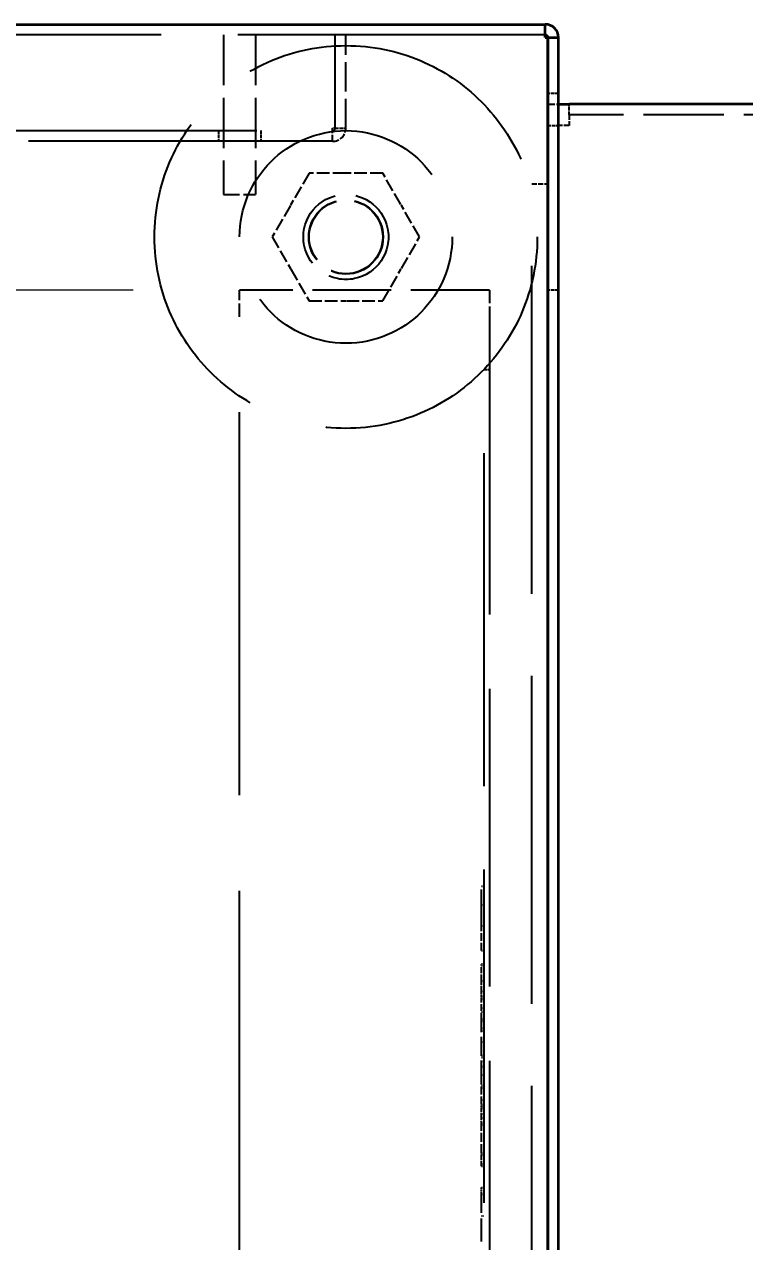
# Model space of a CAD drawing. Header units: millimetres. Extents: x 200 to 5740, y 200 to 4000.
# Drawn here: x 1855.9 to 1991.4, y 3444.5 to 3673.5 of the extents above; entities that cross this region are included whole.
import ezdxf

# ---------------------------------------------------------------- set-up
doc = ezdxf.new("R2010")
doc.units = ezdxf.units.MM
doc.header["$LTSCALE"] = 20
doc.linetypes.add('DASHED', pattern=[0.2067, 0.1654, -0.0413])
for name, color, linetype, lineweight in [('可見 (ISO)', 7, 'Continuous', 35), ('標註 (ISO)', 7, 'Continuous', 18), ('隱藏 (ISO)', 7, 'DASHED', 25)]:
    doc.layers.add(name, color=color, linetype=linetype, lineweight=lineweight)
doc.styles.add('註記文字 (JIS)', font='kaiu.ttf')
doc.dimstyles.new('預設 (JIS)', dxfattribs={"dimscale": 20, "dimtxt": 3, "dimasz": 3, "dimexe": 2, "dimexo": 1, "dimgap": 0.8, "dimtad": 1, "dimrnd": 1e-08, "dimdsep": 46, "dimtxsty": '註記文字 (JIS)', "dimblk": 'Filled-1', "dimcen": 0.09, "dimdle": 10, "dimclrd": 256, "dimclre": 256, "dimclrt": 256, "dimadec": 0, "dimazin": 2, "dimtfac": 0.833333, "dimtmove": 0, "dimatfit": 3, "dimfxl": 0, "dimtolj": 1, "dimtzin": 0, "dimlwd": -1, "dimlwe": -1, "dimarcsym": 0})

# ---------------------------------------------------------------- blocks, each defined once
blk = doc.blocks.new('Filled-1')
at = {"color": 0}
for p, q in [((0, 0), (-1, 0.1667)), ((-1, 0.1667), (-1, -0.1667)), ((-1, 0), (0, 0)), ((-1, -0.1667), (0, 0))]:
    blk.add_line(p, q, dxfattribs=at)
at = {"color": 0, "flags": 128}
blk.add_lwpolyline([(-1, -0.1667), (0, 0)], dxfattribs=at)
at = {"color": 0}
blk.add_solid([(-1, -0.1667), (0, 0), (-1, 0.1667), (-1, -0.1667)], dxfattribs=at)
blk = doc.blocks.new('*D24')
at = {"layer": 'Defpoints', "color": 0}
for p in [(1939.39, 3423.5), (1792.6, 3323.5), (1939.39, 3323.5)]:
    blk.add_point(p, dxfattribs=at)
at = {"layer": '標註 (ISO)'}
for p, q in [((1792.6, 3483.5), (1792.6, 3543.5)), ((1919.39, 3423.5), (1752.6, 3423.5)), ((1792.6, 3423.5), (1792.6, 3323.5)), ((1919.39, 3323.5), (1752.6, 3323.5)), ((1792.6, 3263.5), (1792.6, 3203.5))]:
    blk.add_line(p, q, dxfattribs=at)
at = {"layer": '標註 (ISO)', "xscale": 60, "yscale": 60, "zscale": 60}
for p, rotation in [((1792.6, 3423.5), 270), ((1792.6, 3323.5), 90)]:
    blk.add_blockref('Filled-1', p, dxfattribs=dict(at, rotation=rotation))
at = {"layer": '標註 (ISO)', "insert": (1712.62, 3317.31), "char_height": 60, "attachment_point": 1, "rotation": 90, "style": '註記文字 (JIS)'}
blk.add_mtext('\\A1;100', dxfattribs=at)
blk = doc.blocks.new('*D25')
at = {"layer": 'Defpoints', "color": 0}
for p in [(1651.42, 3623.5), (1896.39, 3623.5), (1896.39, 3123.5)]:
    blk.add_point(p, dxfattribs=at)
at = {"layer": '標註 (ISO)'}
for p, q in [((1876.39, 3623.5), (1611.42, 3623.5)), ((1651.42, 3183.5), (1651.42, 3563.5)), ((1876.39, 3123.5), (1611.42, 3123.5))]:
    blk.add_line(p, q, dxfattribs=at)
at = {"layer": '標註 (ISO)', "xscale": 60, "yscale": 60, "zscale": 60}
for p, rotation in [((1651.42, 3623.5), 90), ((1651.42, 3123.5), 270)]:
    blk.add_blockref('Filled-1', p, dxfattribs=dict(at, rotation=rotation))
at = {"layer": '標註 (ISO)', "insert": (1568.14, 3275.73), "char_height": 60, "attachment_point": 1, "rotation": 90, "style": '註記文字 (JIS)'}
blk.add_mtext('\\A1;\\f標楷體|b0|i0;\\H59.9909;※500', dxfattribs=at)

msp = doc.modelspace()

# ---------------------------------------------------------------- linework, layer by layer
at = {"layer": '可見 (ISO)'}
for p, q in [((1158.888, 3673.502), (1953.888, 3673.502)), ((1953.888, 3671.002), (1953.888, 3673.502)), ((1953.888, 3671.002), (1954.317, 3671.002)), ((1954.317, 3671.002), (1954.317, 3076.002)), ((1954.388, 3671.002), (1954.388, 3076.002)), ((1954.388, 3671.002), (1956.388, 3671.002)), ((1956.388, 3076.002), (1956.388, 3671.002)), ((1956.388, 3658.502), (1958.388, 3658.502)), ((2006.388, 3658.502), (1958.388, 3658.502))]:
    msp.add_line(p, q, dxfattribs=at)
for radius in [2.5, 0.5]:
    msp.add_arc((1953.888, 3671.002), radius, 0, 90, dxfattribs=at)
at = {"layer": '隱藏 (ISO)', "ltscale": 17.482517}
msp.add_line((1953.888, 3671.502), (1158.888, 3671.502), dxfattribs=at)
at = {"layer": '隱藏 (ISO)', "ltscale": 2.856945}
for p, q in [((1893.388, 3671.502), (1893.388, 3641.502)), ((1899.388, 3671.502), (1899.388, 3641.502))]:
    msp.add_line(p, q, dxfattribs=at)
at = {"layer": '隱藏 (ISO)', "ltscale": 1.66651}
for p, q in [((1914.317, 3671.502), (1914.317, 3654.002)), ((1914.388, 3654.002), (1914.388, 3671.502)), ((1916.388, 3654.002), (1916.388, 3671.502))]:
    msp.add_line(p, q, dxfattribs=at)
at = {"layer": '隱藏 (ISO)', "ltscale": 0.19037}
for p, q in [((1956.388, 3660.502), (1954.388, 3660.502)), ((1958.388, 3656.502), (1958.388, 3658.502)), ((1892.388, 3653.502), (1892.388, 3651.502)), ((1900.388, 3653.502), (1900.388, 3651.502)), ((1914.388, 3654.002), (1916.388, 3654.002)), ((1954.388, 3654.502), (1956.388, 3654.502)), ((1956.388, 3623.502), (1954.388, 3623.502))]:
    msp.add_line(p, q, dxfattribs=at)
at = {"layer": '隱藏 (ISO)', "ltscale": 0.398819}
msp.add_line((1954.388, 3658.502), (1956.388, 3658.502), dxfattribs=at)
at = {"layer": '隱藏 (ISO)', "ltscale": 4.571172}
msp.add_line((2006.388, 3656.502), (1958.388, 3656.502), dxfattribs=at)
at = {"layer": '隱藏 (ISO)', "ltscale": 0.299089}
for p, q in [((1958.388, 3656.502), (1958.388, 3654.502)), ((1958.388, 3654.502), (1956.388, 3654.502))]:
    msp.add_line(p, q, dxfattribs=at)
at = {"layer": '隱藏 (ISO)', "ltscale": 17.295597}
for p, q in [((1198.888, 3653.502), (1913.888, 3653.502)), ((1913.888, 3651.502), (1198.888, 3651.502))]:
    msp.add_line(p, q, dxfattribs=at)
at = {"layer": '隱藏 (ISO)', "ltscale": 0.373886}
msp.add_line((1913.888, 3651.502), (1913.888, 3654.002), dxfattribs=at)
at = {"layer": '隱藏 (ISO)', "ltscale": 0.040783}
msp.add_line((1914.317, 3654.002), (1913.888, 3654.002), dxfattribs=at)
at = {"layer": '隱藏 (ISO)', "ltscale": 0.721853}
for p, q in [((1909.46, 3645.502), (1906.045, 3639.588)), ((1916.289, 3645.502), (1909.46, 3645.502)), ((1923.316, 3645.502), (1916.487, 3645.502)), ((1926.731, 3639.588), (1923.316, 3645.502)), ((1905.946, 3639.417), (1902.532, 3633.502)), ((1930.244, 3633.502), (1926.83, 3639.417)), ((1926.83, 3627.588), (1930.244, 3633.502)), ((1923.316, 3621.502), (1926.731, 3627.417)), ((1909.46, 3621.502), (1916.289, 3621.502)), ((1916.487, 3621.502), (1923.316, 3621.502))]:
    msp.add_line(p, q, dxfattribs=at)
at = {"layer": '隱藏 (ISO)', "ltscale": 0.018712}
for p, q in [((1916.487, 3645.502), (1916.289, 3645.502)), ((1906.045, 3639.588), (1905.946, 3639.417)), ((1926.83, 3639.417), (1926.731, 3639.588)), ((1905.946, 3627.588), (1906.045, 3627.417)), ((1926.731, 3627.417), (1926.83, 3627.588)), ((1916.289, 3621.502), (1916.487, 3621.502))]:
    msp.add_line(p, q, dxfattribs=at)
at = {"layer": '隱藏 (ISO)', "ltscale": 18.660585}
msp.add_line((1951.388, 3103.502), (1951.388, 3643.502), dxfattribs=at)
at = {"layer": '隱藏 (ISO)', "ltscale": 0.285604}
msp.add_line((1951.388, 3643.502), (1954.388, 3643.502), dxfattribs=at)
at = {"layer": '隱藏 (ISO)', "ltscale": 0.897467}
msp.add_line((1893.388, 3641.502), (1899.388, 3641.502), dxfattribs=at)
at = {"layer": '隱藏 (ISO)', "ltscale": 0.721885}
for p, q in [((1902.532, 3633.502), (1905.946, 3627.588)), ((1906.045, 3627.417), (1909.46, 3621.502))]:
    msp.add_line(p, q, dxfattribs=at)
at = {"layer": '隱藏 (ISO)', "ltscale": 0.747873}
for p, q in [((1896.388, 3618.502), (1896.388, 3623.502)), ((1943.388, 3623.502), (1943.388, 3618.502))]:
    msp.add_line(p, q, dxfattribs=at)
at = {"layer": '隱藏 (ISO)', "ltscale": 4.475937}
msp.add_line((1943.388, 3623.502), (1896.388, 3623.502), dxfattribs=at)
at = {"layer": '隱藏 (ISO)', "ltscale": 21.770681}
msp.add_line((1896.388, 3438.502), (1896.388, 3618.502), dxfattribs=at)
at = {"layer": '隱藏 (ISO)', "ltscale": 16.932753}
msp.add_line((1943.388, 3618.502), (1943.388, 3128.502), dxfattribs=at)
at = {"layer": '隱藏 (ISO)', "ltscale": 18.948557}
msp.add_line((1942.388, 3138.502), (1942.388, 3608.502), dxfattribs=at)
at = {"layer": '隱藏 (ISO)', "ltscale": 0.095135}
msp.add_line((1943.388, 3608.502), (1942.388, 3608.502), dxfattribs=at)
at = {"layer": '隱藏 (ISO)', "ltscale": 2.065064}
msp.add_line((1941.888, 3503.898), (1941.888, 3511.41), dxfattribs=at)
at = {"layer": '隱藏 (ISO)', "ltscale": 0.047517}
for p, q in [((1941.888, 3511.41), (1942.388, 3511.41)), ((1941.888, 3507.861), (1942.388, 3507.861)), ((1941.888, 3503.898), (1942.388, 3503.898)), ((1941.888, 3499.279), (1942.388, 3499.279)), ((1941.888, 3496.775), (1942.388, 3496.775)), ((1941.888, 3496.434), (1942.388, 3496.434)), ((1941.888, 3493.59), (1942.388, 3493.59)), ((1941.888, 3491.597), (1942.388, 3491.597)), ((1941.888, 3490.673), (1942.388, 3490.673)), ((1941.888, 3490.235), (1942.388, 3490.235)), ((1941.888, 3490.114), (1942.388, 3490.114)), ((1941.888, 3488.436), (1942.388, 3488.436)), ((1941.888, 3487.731), (1942.388, 3487.731)), ((1941.888, 3486.443), (1942.388, 3486.443)), ((1941.888, 3486.297), (1942.388, 3486.297)), ((1941.888, 3486.199), (1942.388, 3486.199)), ((1941.888, 3486.005), (1942.388, 3486.005)), ((1941.888, 3484.668), (1942.388, 3484.668)), ((1941.888, 3484.644), (1942.388, 3484.644)), ((1941.888, 3484.157), (1942.388, 3484.157)), ((1941.888, 3482.091), (1942.388, 3482.091)), ((1941.888, 3479.514), (1942.388, 3479.514)), ((1941.888, 3479.125), (1942.388, 3479.125)), ((1941.888, 3478.444), (1942.388, 3478.444)), ((1941.888, 3477.496), (1942.388, 3477.496)), ((1941.888, 3477.423), (1942.388, 3477.423)), ((1941.888, 3475.892), (1942.388, 3475.892)), ((1941.888, 3473.874), (1942.388, 3473.874)), ((1941.888, 3473.436), (1942.388, 3473.436)), ((1941.888, 3471.175), (1942.388, 3471.175)), ((1941.888, 3470.324), (1942.388, 3470.324)), ((1941.888, 3470.203), (1942.388, 3470.203)), ((1941.888, 3469.887), (1942.388, 3469.887)), ((1941.888, 3469.644), (1942.388, 3469.644)), ((1941.888, 3468.574), (1942.388, 3468.574)), ((1941.888, 3467.796), (1942.388, 3467.796)), ((1941.888, 3466.823), (1942.388, 3466.823)), ((1941.888, 3466.507), (1942.388, 3466.507)), ((1941.888, 3461.183), (1942.388, 3461.183)), ((1941.888, 3460.867), (1942.388, 3460.867)), ((1941.888, 3459.165), (1942.388, 3459.165)), ((1941.888, 3459.044), (1942.388, 3459.044)), ((1941.888, 3458.849), (1942.388, 3458.849)), ((1941.888, 3458.728), (1942.388, 3458.728)), ((1941.888, 3454.692), (1942.388, 3454.692)), ((1941.888, 3453.452), (1942.388, 3453.452)), ((1941.888, 3449.368), (1942.388, 3449.368))]:
    msp.add_line(p, q, dxfattribs=at)
at = {"layer": '隱藏 (ISO)', "ltscale": 0.439802}
msp.add_line((1941.888, 3499.279), (1941.888, 3503.898), dxfattribs=at)
at = {"layer": '隱藏 (ISO)', "ltscale": 0.062708}
msp.add_line((1941.888, 3496.434), (1941.888, 3496.775), dxfattribs=at)
at = {"layer": '隱藏 (ISO)', "ltscale": 0.34594}
msp.add_line((1941.888, 3493.59), (1941.888, 3496.434), dxfattribs=at)
at = {"layer": '隱藏 (ISO)', "ltscale": 0.286966}
msp.add_line((1941.888, 3491.597), (1941.888, 3493.59), dxfattribs=at)
at = {"layer": '隱藏 (ISO)', "ltscale": 0.08788}
msp.add_line((1941.888, 3490.673), (1941.888, 3491.597), dxfattribs=at)
at = {"layer": '隱藏 (ISO)', "ltscale": 0.065908}
msp.add_line((1941.888, 3490.235), (1941.888, 3490.673), dxfattribs=at)
at = {"layer": '隱藏 (ISO)', "ltscale": 0.387292}
msp.add_line((1941.888, 3486.297), (1941.888, 3490.235), dxfattribs=at)
at = {"layer": '隱藏 (ISO)', "ltscale": 1.071871}
msp.add_line((1941.888, 3475.041), (1941.888, 3486.297), dxfattribs=at)
at = {"layer": '隱藏 (ISO)', "ltscale": 0.4527}
msp.add_line((1941.888, 3470.324), (1941.888, 3475.041), dxfattribs=at)
at = {"layer": '隱藏 (ISO)', "ltscale": 0.064448}
msp.add_line((1941.888, 3469.887), (1941.888, 3470.203), dxfattribs=at)
at = {"layer": '隱藏 (ISO)', "ltscale": 0.258931}
msp.add_line((1941.888, 3467.796), (1941.888, 3469.887), dxfattribs=at)
at = {"layer": '隱藏 (ISO)', "ltscale": 0.208763}
msp.add_line((1941.888, 3466.507), (1941.888, 3467.796), dxfattribs=at)
at = {"layer": '隱藏 (ISO)', "ltscale": 0.506944}
msp.add_line((1941.888, 3461.183), (1941.888, 3466.507), dxfattribs=at)
at = {"layer": '隱藏 (ISO)', "ltscale": 0.288428}
msp.add_line((1941.888, 3458.728), (1941.888, 3461.183), dxfattribs=at)
at = {"layer": '隱藏 (ISO)', "ltscale": 0.117979}
msp.add_line((1941.888, 3453.452), (1941.888, 3454.692), dxfattribs=at)
at = {"layer": '隱藏 (ISO)', "ltscale": 1.311925}
msp.add_line((1941.888, 3444.506), (1941.888, 3453.452), dxfattribs=at)
at = {"layer": '隱藏 (ISO)', "ltscale": 18.238564}
msp.add_circle((1916.388, 3633.502), 36, dxfattribs=at)
at = {"layer": '隱藏 (ISO)', "ltscale": 15.198803}
msp.add_circle((1916.388, 3633.502), 20, dxfattribs=at)
at = {"layer": '隱藏 (ISO)', "ltscale": 4.786925}
msp.add_circle((1916.388, 3633.502), 8, dxfattribs=at)
at = {"layer": '隱藏 (ISO)', "ltscale": 4.188547}
msp.add_circle((1916.388, 3633.502), 7, dxfattribs=at)
at = {"layer": '隱藏 (ISO)', "ltscale": 4.13918}
msp.add_circle((1916.388, 3633.502), 6.918, dxfattribs=at)
at = {"layer": '隱藏 (ISO)', "ltscale": 0.373886}
msp.add_arc((1913.888, 3654.002), 2.5, 270, 0, dxfattribs=at)
at = {"layer": '隱藏 (ISO)', "ltscale": 0.074697}
msp.add_arc((1913.888, 3654.002), 0.5, 270, 0, dxfattribs=at)

# ---------------------------------------------------------------- dimensions: what is measured, and where the dimension line sits
at = {"layer": '標註 (ISO)'}
dim = msp.add_linear_dim(base=(1651.42, 3623.502), p1=(1896.388, 3123.502), p2=(1896.388, 3623.502), angle=270, text='\\f標楷體|b0|i0;\\H59.9909;※<>', dimstyle='預設 (JIS)', override={"dimgap": 0.8, "dimdec": 2, "dimtol": 0, "dimlim": 0, "dimtp": 0, "dimtm": 0, "dimtdec": 2, "dimtofl": 0, "dimatfit": 1}, dxfattribs=at)
dim.commit()
dim.dimension.update_dxf_attribs({"geometry": '*D25', "text_midpoint": (1651.42, 3373.502), "dimtype": 160})
dim = msp.add_linear_dim(base=(1792.597, 3323.502), p1=(1939.388, 3423.502), p2=(1939.388, 3323.502), angle=90, dimstyle='預設 (JIS)', override={"dimgap": 0.8, "dimdec": 2, "dimtol": 0, "dimlim": 0, "dimtp": 0, "dimtm": 0, "dimtdec": 2, "dimtofl": 1, "dimatfit": 1}, dxfattribs=at)
dim.commit()
dim.dimension.update_dxf_attribs({"geometry": '*D24', "text_midpoint": (1792.597, 3373.502), "dimtype": 160})

doc.saveas('drawing.dxf')
